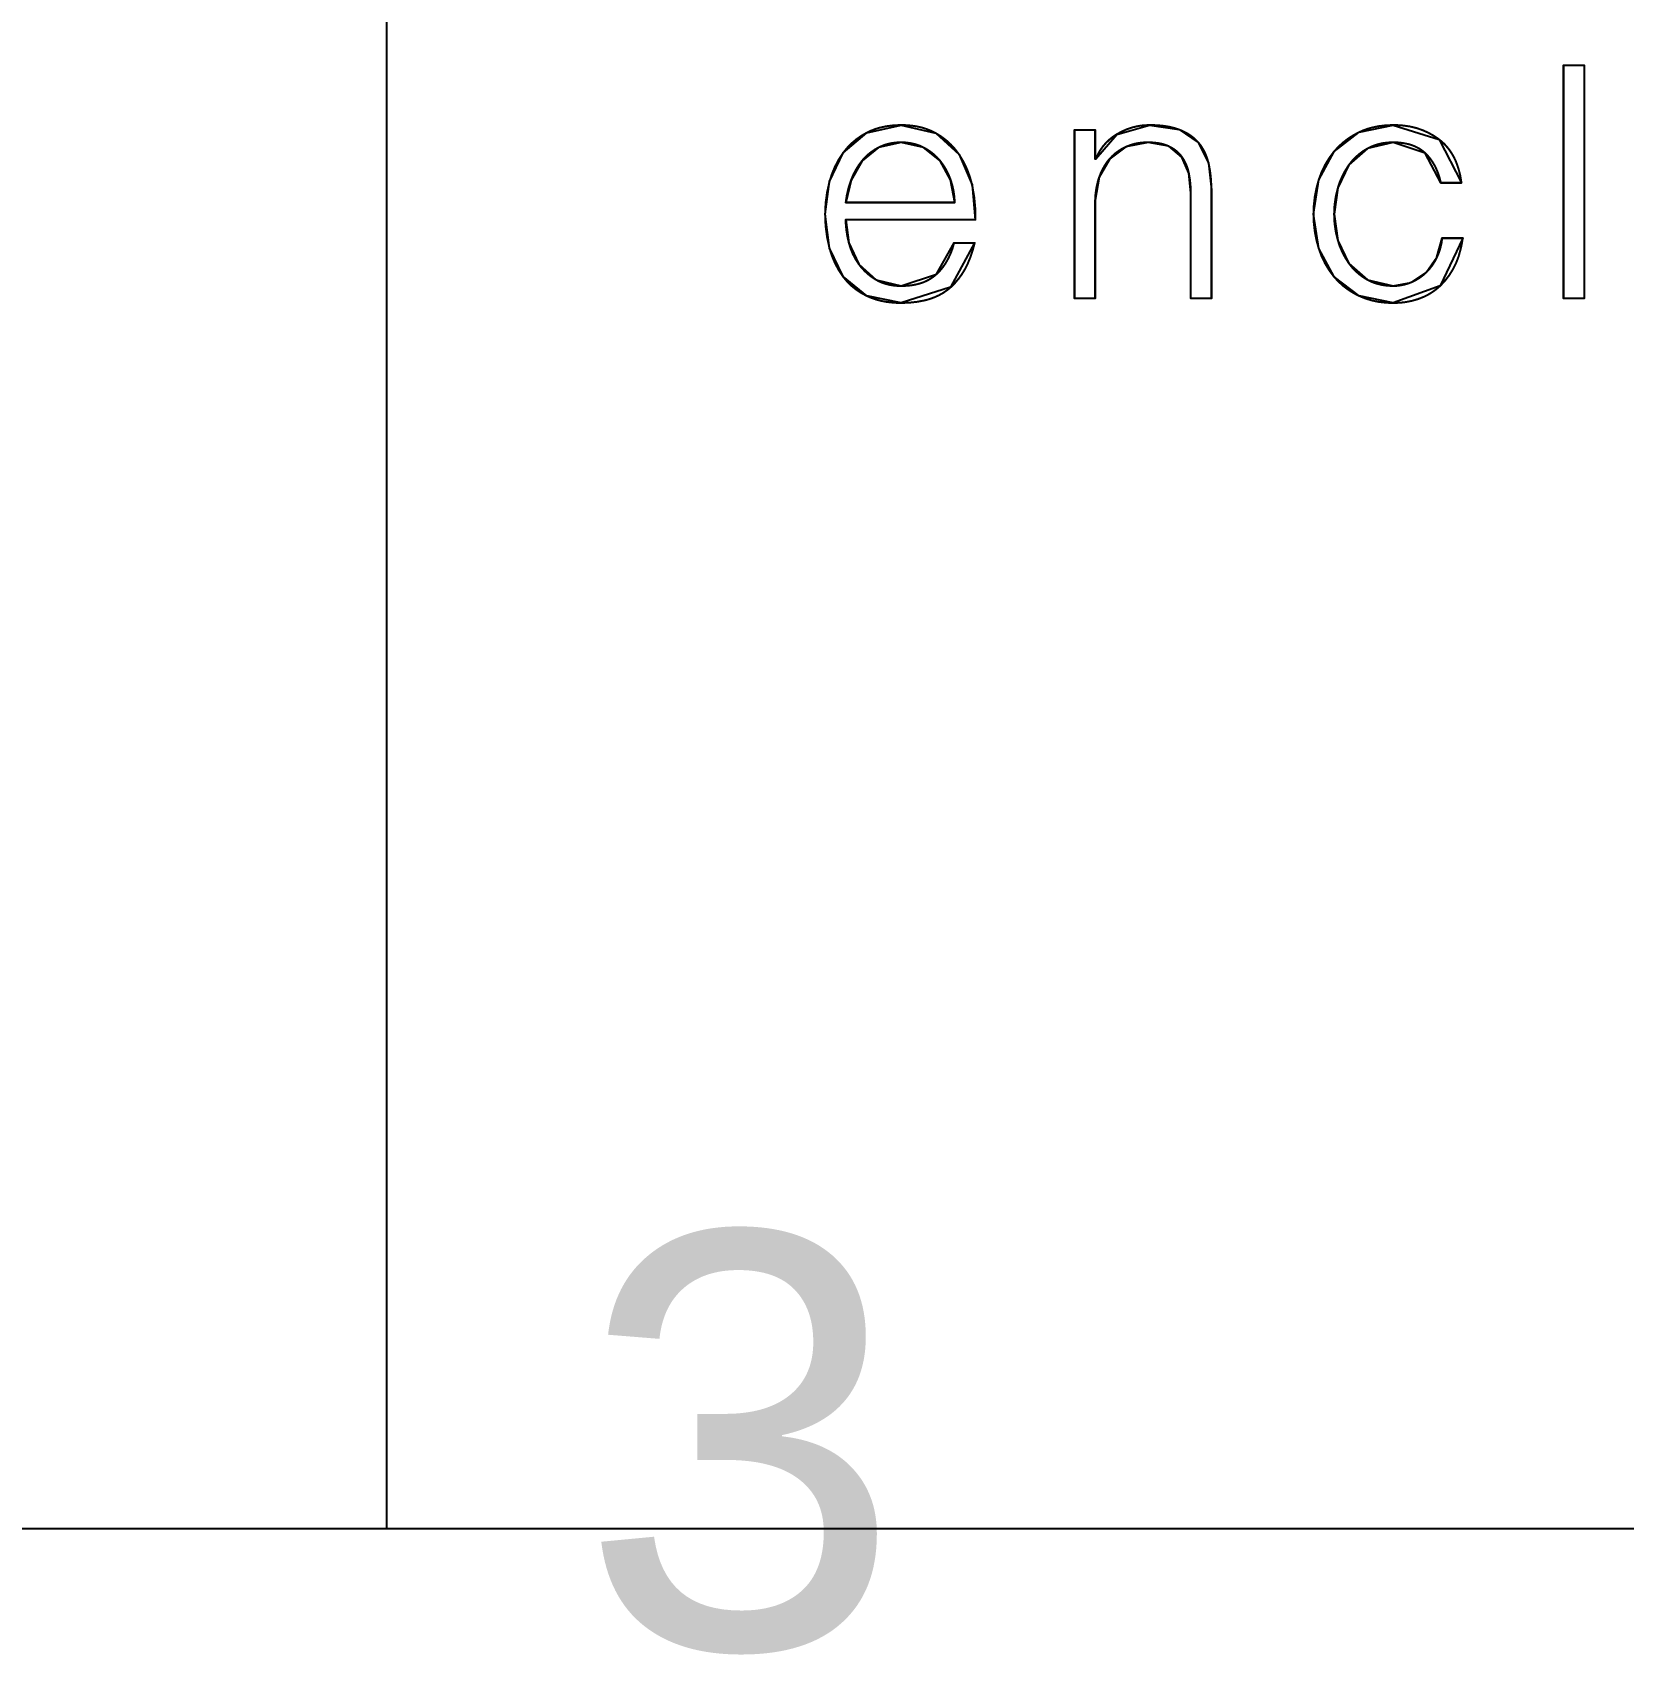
# Model space of a CAD drawing. Header units: inches. Extents: x 0 to 35.2, y -0.7 to 15.9.
# Drawn here: x 30.1724 to 30.5706, y -0.563 to -0.1569 of the extents above; entities that cross this region are included whole.
import ezdxf

# ---------------------------------------------------------------- set-up
doc = ezdxf.new("R2010")
doc.units = ezdxf.units.IN
doc.header["$MEASUREMENT"] = 0
doc.layers.add('Board Outline', color=216, linetype='Continuous')
doc.layers.add('Dimensions', color=6, linetype='Continuous')
doc.styles.add('Arial', font='', dxfattribs={"height": 0.2})
doc.styles.get('Arial').set_extended_font_data('Arial')

msp = doc.modelspace()

# ---------------------------------------------------------------- linework, layer by layer
at = {"layer": 'Board Outline'}
for p, q in [((30.55564, -0.22349), (30.55564, -0.16513)), ((30.55564, -0.16513), (30.56079, -0.16513)), ((30.56079, -0.16513), (30.56079, -0.22349)), ((30.37527, -0.18708), (30.3812, -0.18201)), ((30.3812, -0.18201), (30.38982, -0.18009)), ((30.38982, -0.18009), (30.39849, -0.18213)), ((30.39849, -0.18213), (30.40433, -0.18749)), ((30.43322, -0.22349), (30.43322, -0.18132)), ((30.43322, -0.18132), (30.43837, -0.18132)), ((30.43837, -0.18132), (30.43837, -0.18859)), ((30.43853, -0.18859), (30.44376, -0.18242)), ((30.44376, -0.18242), (30.45201, -0.18009)), ((30.45201, -0.18009), (30.45941, -0.18123)), ((30.45941, -0.18123), (30.46419, -0.18446)), ((30.49819, -0.18671), (30.50444, -0.18189)), ((30.50444, -0.18189), (30.51298, -0.18009)), ((30.51298, -0.18009), (30.52446, -0.18369)), ((30.38418, -0.18569), (30.38002, -0.18904)), ((30.38982, -0.18442), (30.38418, -0.18569)), ((30.39538, -0.18569), (30.38982, -0.18442)), ((30.39955, -0.18904), (30.39538, -0.18569)), ((30.44609, -0.18553), (30.44201, -0.18855)), ((30.45161, -0.18442), (30.44609, -0.18553)), ((30.4568, -0.1854), (30.45161, -0.18442)), ((30.46011, -0.1881), (30.4568, -0.1854)), ((30.46419, -0.18446), (30.46673, -0.18957)), ((30.49435, -0.19378), (30.49819, -0.18671)), ((30.50652, -0.18597), (30.50191, -0.19006)), ((30.51298, -0.18442), (30.50652, -0.18597)), ((30.52099, -0.18712), (30.51298, -0.18442)), ((30.52446, -0.18369), (30.53006, -0.19456)), ((30.37188, -0.19423), (30.37527, -0.18708)), ((30.38002, -0.18904), (30.37728, -0.19386)), ((30.4022, -0.19382), (30.39955, -0.18904)), ((30.40433, -0.18749), (30.40756, -0.19509)), ((30.43837, -0.18859), (30.43853, -0.18859)), ((30.44201, -0.18855), (30.43939, -0.19313)), ((30.46182, -0.19215), (30.46011, -0.1881)), ((30.46673, -0.18957), (30.46746, -0.19635)), ((30.50191, -0.19006), (30.49913, -0.19582)), ((30.52491, -0.19456), (30.52099, -0.18712)), ((30.37078, -0.2024), (30.37188, -0.19423)), ((30.37728, -0.19386), (30.37593, -0.19946)), ((30.40322, -0.19946), (30.4022, -0.19382)), ((30.43939, -0.19313), (30.43837, -0.19889)), ((30.46231, -0.19717), (30.46182, -0.19215)), ((30.49304, -0.2024), (30.49435, -0.19378)), ((30.53006, -0.19456), (30.52491, -0.19456)), ((30.40756, -0.19509), (30.40837, -0.20379)), ((30.43837, -0.19889), (30.43837, -0.22349)), ((30.46231, -0.22349), (30.46231, -0.19717)), ((30.46746, -0.19635), (30.46746, -0.22349)), ((30.49913, -0.19582), (30.49819, -0.2024)), ((30.37188, -0.21094), (30.37078, -0.2024)), ((30.37593, -0.19946), (30.40322, -0.19946)), ((30.49435, -0.21102), (30.49304, -0.2024)), ((30.49819, -0.2024), (30.49913, -0.20898)), ((30.40837, -0.20379), (30.37593, -0.20379)), ((30.37593, -0.20379), (30.37671, -0.20955)), ((30.37527, -0.21805), (30.37188, -0.21094)), ((30.37671, -0.20955), (30.3792, -0.21491)), ((30.39865, -0.21744), (30.40306, -0.20959)), ((30.40821, -0.20959), (30.4022, -0.22071)), ((30.40306, -0.20959), (30.40821, -0.20959)), ((30.49819, -0.21809), (30.49435, -0.21102)), ((30.49913, -0.20898), (30.50191, -0.21474)), ((30.52393, -0.21319), (30.52524, -0.20837)), ((30.53039, -0.20837), (30.52475, -0.22034)), ((30.52524, -0.20837), (30.53039, -0.20837)), ((30.3792, -0.21491), (30.38353, -0.21883)), ((30.50191, -0.21474), (30.50652, -0.21883)), ((30.52124, -0.21699), (30.52393, -0.21319)), ((30.3812, -0.22287), (30.37527, -0.21805)), ((30.38353, -0.21883), (30.38982, -0.22038)), ((30.38982, -0.22038), (30.39865, -0.21744)), ((30.50444, -0.22287), (30.49819, -0.21809)), ((30.50652, -0.21883), (30.51298, -0.22038)), ((30.51747, -0.21948), (30.52124, -0.21699)), ((30.38982, -0.22463), (30.3812, -0.22287)), ((30.4022, -0.22071), (30.38982, -0.22463)), ((30.51298, -0.22463), (30.50444, -0.22287)), ((30.51298, -0.22038), (30.51747, -0.21948)), ((30.52475, -0.22034), (30.51298, -0.22463)), ((30.43837, -0.22349), (30.43322, -0.22349)), ((30.46746, -0.22349), (30.46231, -0.22349)), ((30.56079, -0.22349), (30.55564, -0.22349))]:
    msp.add_line(p, q, dxfattribs=at)
for points in [[(30.26104, -0.5315, 0.0005, 0.0005, 0), (30.26104, 15.61747, 0.0005, 0.0005, 0)], [(30.55564, -0.16513, 0.0005, 0.0005, 0), (30.56079, -0.16513, 0.0005, 0.0005, 0)], [(30.55564, -0.22349, 0.0005, 0.0005, 0), (30.55564, -0.16513, 0.0005, 0.0005, 0)], [(30.56079, -0.22349, 0.0005, 0.0005, 0), (30.56079, -0.16513, 0.0005, 0.0005, 0)], [(30.37527, -0.18708, 0.0005, 0.0005, -0.116045), (30.3812, -0.18201, 0.0005, 0.0005, 0)], [(30.3812, -0.18201, 0.0005, 0.0005, -0.054292), (30.38433, -0.18078, 0.0005, 0.0005, 0)], [(30.38433, -0.18078, 0.0005, 0.0005, -0.06746), (30.38982, -0.18009, 0.0005, 0.0005, 0)], [(30.38982, -0.18009, 0.0005, 0.0005, -0.045136), (30.39364, -0.18042, 0.0005, 0.0005, 0)], [(30.39364, -0.18042, 0.0005, 0.0005, -0.084401), (30.39849, -0.18213, 0.0005, 0.0005, 0)], [(30.39849, -0.18213, 0.0005, 0.0005, -0.116268), (30.40433, -0.18749, 0.0005, 0.0005, 0)], [(30.43322, -0.18132, 0.0005, 0.0005, 0), (30.43837, -0.18132, 0.0005, 0.0005, 0)], [(30.43322, -0.22349, 0.0005, 0.0005, 0), (30.43322, -0.18132, 0.0005, 0.0005, 0)], [(30.43837, -0.18859, 0.0005, 0.0005, 0), (30.43837, -0.18132, 0.0005, 0.0005, 0)], [(30.43853, -0.18859, 0.0005, 0.0005, -0.168193), (30.44376, -0.18242, 0.0005, 0.0005, 0)], [(30.44376, -0.18242, 0.0005, 0.0005, -0.142203), (30.45201, -0.18009, 0.0005, 0.0005, 0)], [(30.45201, -0.18009, 0.0005, 0.0005, -0.029621), (30.45532, -0.18027, 0.0005, 0.0005, 0)], [(30.45532, -0.18027, 0.0005, 0.0005, -0.061604), (30.45941, -0.18123, 0.0005, 0.0005, 0)], [(30.45941, -0.18123, 0.0005, 0.0005, -0.020966), (30.46056, -0.18173, 0.0005, 0.0005, 0)], [(30.46056, -0.18173, 0.0005, 0.0005, -0.102798), (30.46419, -0.18446, 0.0005, 0.0005, 0)], [(30.49819, -0.18671, 0.0005, 0.0005, -0.106625), (30.50444, -0.18189, 0.0005, 0.0005, 0)], [(30.50444, -0.18189, 0.0005, 0.0005, -0.049044), (30.50759, -0.18074, 0.0005, 0.0005, 0)], [(30.50759, -0.18074, 0.0005, 0.0005, -0.063636), (30.51298, -0.18009, 0.0005, 0.0005, 0)], [(30.51298, -0.18009, 0.0005, 0.0005, -0.028153), (30.51561, -0.18023, 0.0005, 0.0005, 0)], [(30.51561, -0.18023, 0.0005, 0.0005, -0.138354), (30.52446, -0.18369, 0.0005, 0.0005, 0)], [(30.38002, -0.18904, 0.0005, 0.0005, -0.103084), (30.38418, -0.18569, 0.0005, 0.0005, 0)], [(30.38418, -0.18569, 0.0005, 0.0005, -0.099565), (30.38858, -0.18447, 0.0005, 0.0005, 0)], [(30.38858, -0.18447, 0.0005, 0.0005, -0.020804), (30.38982, -0.18442, 0.0005, 0.0005, 0)], [(30.38982, -0.18442, 0.0005, 0.0005, -0.0944), (30.39437, -0.18523, 0.0005, 0.0005, 0)], [(30.39437, -0.18523, 0.0005, 0.0005, -0.025613), (30.39538, -0.18569, 0.0005, 0.0005, 0)], [(30.39538, -0.18569, 0.0005, 0.0005, -0.102797), (30.39955, -0.18904, 0.0005, 0.0005, 0)], [(30.44201, -0.18855, 0.0005, 0.0005, -0.107892), (30.44609, -0.18553, 0.0005, 0.0005, 0)], [(30.44609, -0.18553, 0.0005, 0.0005, -0.089623), (30.45039, -0.18446, 0.0005, 0.0005, 0)], [(30.45039, -0.18446, 0.0005, 0.0005, -0.018673), (30.45161, -0.18442, 0.0005, 0.0005, 0)], [(30.45161, -0.18442, 0.0005, 0.0005, -0.036063), (30.45393, -0.18458, 0.0005, 0.0005, 0)], [(30.45393, -0.18458, 0.0005, 0.0005, -0.02182), (30.45497, -0.18477, 0.0005, 0.0005, 0)], [(30.45497, -0.18477, 0.0005, 0.0005, -0.051958), (30.4568, -0.1854, 0.0005, 0.0005, 0)], [(30.4568, -0.1854, 0.0005, 0.0005, -0.130007), (30.46011, -0.1881, 0.0005, 0.0005, 0)], [(30.46419, -0.18446, 0.0005, 0.0005, -0.025601), (30.46487, -0.18533, 0.0005, 0.0005, 0)], [(30.46487, -0.18533, 0.0005, 0.0005, -0.093475), (30.46673, -0.18957, 0.0005, 0.0005, 0)], [(30.49435, -0.19378, 0.0005, 0.0005, -0.097041), (30.49819, -0.18671, 0.0005, 0.0005, 0)], [(30.50191, -0.19006, 0.0005, 0.0005, -0.10959), (30.50652, -0.18597, 0.0005, 0.0005, 0)], [(30.50652, -0.18597, 0.0005, 0.0005, -0.106301), (30.51154, -0.18448, 0.0005, 0.0005, 0)], [(30.51154, -0.18448, 0.0005, 0.0005, -0.022272), (30.51298, -0.18442, 0.0005, 0.0005, 0)], [(30.51298, -0.18442, 0.0005, 0.0005, -0.062454), (30.51673, -0.18485, 0.0005, 0.0005, 0)], [(30.51673, -0.18485, 0.0005, 0.0005, -0.038895), (30.51833, -0.18539, 0.0005, 0.0005, 0)], [(30.51833, -0.18539, 0.0005, 0.0005, -0.088408), (30.52099, -0.18712, 0.0005, 0.0005, 0)], [(30.52446, -0.18369, 0.0005, 0.0005, -0.044987), (30.52619, -0.18527, 0.0005, 0.0005, 0)], [(30.52619, -0.18527, 0.0005, 0.0005, -0.086513), (30.52873, -0.18933, 0.0005, 0.0005, 0)], [(30.37188, -0.19423, 0.0005, 0.0005, -0.090844), (30.37527, -0.18708, 0.0005, 0.0005, 0)], [(30.37728, -0.19386, 0.0005, 0.0005, -0.083673), (30.38002, -0.18904, 0.0005, 0.0005, 0)], [(30.39955, -0.18904, 0.0005, 0.0005, -0.090003), (30.4022, -0.19382, 0.0005, 0.0005, 0)], [(30.40433, -0.18749, 0.0005, 0.0005, -0.093761), (30.40756, -0.19509, 0.0005, 0.0005, 0)], [(30.43837, -0.18859, 0.0005, 0.0005, 0), (30.43853, -0.18859, 0.0005, 0.0005, 0)], [(30.43939, -0.19313, 0.0005, 0.0005, -0.074069), (30.44136, -0.18935, 0.0005, 0.0005, 0)], [(30.44136, -0.18935, 0.0005, 0.0005, -0.020316), (30.44201, -0.18855, 0.0005, 0.0005, 0)], [(30.46011, -0.1881, 0.0005, 0.0005, -0.085673), (30.4616, -0.19124, 0.0005, 0.0005, 0)], [(30.46673, -0.18957, 0.0005, 0.0005, -0.026593), (30.4672, -0.19211, 0.0005, 0.0005, 0)], [(30.49913, -0.19582, 0.0005, 0.0005, -0.086835), (30.50191, -0.19006, 0.0005, 0.0005, 0)], [(30.52099, -0.18712, 0.0005, 0.0005, -0.098506), (30.52378, -0.19109, 0.0005, 0.0005, 0)], [(30.52378, -0.19109, 0.0005, 0.0005, -0.051589), (30.52491, -0.19456, 0.0005, 0.0005, 0)], [(30.52873, -0.18933, 0.0005, 0.0005, -0.068141), (30.53006, -0.19456, 0.0005, 0.0005, 0)], [(30.37078, -0.2024, 0.0005, 0.0005, -0.067474), (30.37188, -0.19423, 0.0005, 0.0005, 0)], [(30.37593, -0.19946, 0.0005, 0.0005, -0.060972), (30.37728, -0.19386, 0.0005, 0.0005, 0)], [(30.4022, -0.19382, 0.0005, 0.0005, -0.077578), (30.40322, -0.19946, 0.0005, 0.0005, 0)], [(30.40756, -0.19509, 0.0005, 0.0005, -0.065956), (30.40837, -0.20379, 0.0005, 0.0005, 0)], [(30.43837, -0.19889, 0.0005, 0.0005, -0.061493), (30.43905, -0.19421, 0.0005, 0.0005, 0)], [(30.43905, -0.19421, 0.0005, 0.0005, -0.016934), (30.43939, -0.19313, 0.0005, 0.0005, 0)], [(30.4616, -0.19124, 0.0005, 0.0005, -0.018318), (30.46182, -0.19215, 0.0005, 0.0005, 0)], [(30.46182, -0.19215, 0.0005, 0.0005, -0.042615), (30.46229, -0.19611, 0.0005, 0.0005, 0)], [(30.4672, -0.19211, 0.0005, 0.0005, -0.032869), (30.46746, -0.19635, 0.0005, 0.0005, 0)], [(30.49304, -0.2024, 0.0005, 0.0005, -0.0788), (30.49435, -0.19378, 0.0005, 0.0005, 0)], [(30.52491, -0.19456, 0.0005, 0.0005, 0), (30.53006, -0.19456, 0.0005, 0.0005, 0)], [(30.43837, -0.22349, 0.0005, 0.0005, 0), (30.43837, -0.19889, 0.0005, 0.0005, 0)], [(30.46229, -0.19611, 0.0005, 0.0005, -0.009334), (30.46231, -0.19717, 0.0005, 0.0005, 0)], [(30.46231, -0.22349, 0.0005, 0.0005, 0), (30.46231, -0.19717, 0.0005, 0.0005, 0)], [(30.46746, -0.22349, 0.0005, 0.0005, 0), (30.46746, -0.19635, 0.0005, 0.0005, 0)], [(30.49819, -0.2024, 0.0005, 0.0005, -0.071676), (30.49913, -0.19582, 0.0005, 0.0005, 0)], [(30.37188, -0.21094, 0.0005, 0.0005, -0.066695), (30.37078, -0.2024, 0.0005, 0.0005, 0)], [(30.37593, -0.19946, 0.0005, 0.0005, 0), (30.40322, -0.19946, 0.0005, 0.0005, 0)], [(30.49435, -0.21102, 0.0005, 0.0005, -0.078837), (30.49304, -0.2024, 0.0005, 0.0005, 0)], [(30.49913, -0.20898, 0.0005, 0.0005, -0.071662), (30.49819, -0.2024, 0.0005, 0.0005, 0)], [(30.37593, -0.20379, 0.0005, 0.0005, 0), (30.40837, -0.20379, 0.0005, 0.0005, 0)], [(30.37596, -0.20491, 0.0005, 0.0005, -0.013774), (30.37593, -0.20379, 0.0005, 0.0005, 0)], [(30.37671, -0.20955, 0.0005, 0.0005, -0.050066), (30.37596, -0.20491, 0.0005, 0.0005, 0)], [(30.37527, -0.21805, 0.0005, 0.0005, -0.094643), (30.37188, -0.21094, 0.0005, 0.0005, 0)], [(30.3792, -0.21491, 0.0005, 0.0005, -0.094687), (30.37671, -0.20955, 0.0005, 0.0005, 0)], [(30.40306, -0.20959, 0.0005, 0.0005, -0.082285), (30.40088, -0.21477, 0.0005, 0.0005, 0)], [(30.40306, -0.20959, 0.0005, 0.0005, 0), (30.40821, -0.20959, 0.0005, 0.0005, 0)], [(30.40821, -0.20959, 0.0005, 0.0005, -0.05283), (30.40646, -0.21482, 0.0005, 0.0005, 0)], [(30.49819, -0.21809, 0.0005, 0.0005, -0.097443), (30.49435, -0.21102, 0.0005, 0.0005, 0)], [(30.50191, -0.21474, 0.0005, 0.0005, -0.08725), (30.49913, -0.20898, 0.0005, 0.0005, 0)], [(30.52524, -0.20837, 0.0005, 0.0005, -0.089926), (30.52393, -0.21319, 0.0005, 0.0005, 0)], [(30.52982, -0.2113, 0.0005, 0.0005, -0.146229), (30.52475, -0.22034, 0.0005, 0.0005, 0)], [(30.52524, -0.20837, 0.0005, 0.0005, 0), (30.53039, -0.20837, 0.0005, 0.0005, 0)], [(30.53039, -0.20837, 0.0005, 0.0005, -0.027448), (30.52982, -0.2113, 0.0005, 0.0005, 0)], [(30.38353, -0.21883, 0.0005, 0.0005, -0.103815), (30.3792, -0.21491, 0.0005, 0.0005, 0)], [(30.40088, -0.21477, 0.0005, 0.0005, -0.063588), (30.39865, -0.21744, 0.0005, 0.0005, 0)], [(30.40646, -0.21482, 0.0005, 0.0005, -0.102479), (30.4022, -0.22071, 0.0005, 0.0005, 0)], [(30.50652, -0.21883, 0.0005, 0.0005, -0.109593), (30.50191, -0.21474, 0.0005, 0.0005, 0)], [(30.52393, -0.21319, 0.0005, 0.0005, -0.088171), (30.52124, -0.21699, 0.0005, 0.0005, 0)], [(30.3812, -0.22287, 0.0005, 0.0005, -0.12234), (30.37527, -0.21805, 0.0005, 0.0005, 0)], [(30.38579, -0.21982, 0.0005, 0.0005, -0.060025), (30.38353, -0.21883, 0.0005, 0.0005, 0)], [(30.39865, -0.21744, 0.0005, 0.0005, -0.126887), (30.39394, -0.21991, 0.0005, 0.0005, 0)], [(30.50444, -0.22287, 0.0005, 0.0005, -0.109919), (30.49819, -0.21809, 0.0005, 0.0005, 0)], [(30.50889, -0.21982, 0.0005, 0.0005, -0.055725), (30.50652, -0.21883, 0.0005, 0.0005, 0)], [(30.51747, -0.21948, 0.0005, 0.0005, -0.101135), (30.51298, -0.22038, 0.0005, 0.0005, 0)], [(30.52124, -0.21699, 0.0005, 0.0005, -0.094598), (30.51747, -0.21948, 0.0005, 0.0005, 0)], [(30.38605, -0.22435, 0.0005, 0.0005, -0.073769), (30.3812, -0.22287, 0.0005, 0.0005, 0)], [(30.38982, -0.22038, 0.0005, 0.0005, -0.074638), (30.38579, -0.21982, 0.0005, 0.0005, 0)], [(30.39198, -0.22026, 0.0005, 0.0005, -0.028431), (30.38982, -0.22038, 0.0005, 0.0005, 0)], [(30.39394, -0.21991, 0.0005, 0.0005, -0.033403), (30.39198, -0.22026, 0.0005, 0.0005, 0)], [(30.39813, -0.22322, 0.0005, 0.0005, -0.037254), (30.39565, -0.224, 0.0005, 0.0005, 0)], [(30.4022, -0.22071, 0.0005, 0.0005, -0.087712), (30.39813, -0.22322, 0.0005, 0.0005, 0)], [(30.43322, -0.22349, 0.0005, 0.0005, 0), (30.43837, -0.22349, 0.0005, 0.0005, 0)], [(30.46231, -0.22349, 0.0005, 0.0005, 0), (30.46746, -0.22349, 0.0005, 0.0005, 0)], [(30.51109, -0.22456, 0.0005, 0.0005, -0.092123), (30.50444, -0.22287, 0.0005, 0.0005, 0)], [(30.51298, -0.22038, 0.0005, 0.0005, -0.07249), (30.50889, -0.21982, 0.0005, 0.0005, 0)], [(30.52067, -0.22309, 0.0005, 0.0005, -0.108553), (30.51298, -0.22463, 0.0005, 0.0005, 0)], [(30.52475, -0.22034, 0.0005, 0.0005, -0.081783), (30.52067, -0.22309, 0.0005, 0.0005, 0)], [(30.55564, -0.22349, 0.0005, 0.0005, 0), (30.56079, -0.22349, 0.0005, 0.0005, 0)], [(30.38982, -0.22463, 0.0005, 0.0005, -0.039191), (30.38605, -0.22435, 0.0005, 0.0005, 0)], [(30.39565, -0.224, 0.0005, 0.0005, -0.058657), (30.38982, -0.22463, 0.0005, 0.0005, 0)], [(30.51298, -0.22463, 0.0005, 0.0005, -0.01906), (30.51109, -0.22456, 0.0005, 0.0005, 0)]]:
    msp.add_lwpolyline(points, format="xyseb", dxfattribs=at)
for points in [[(30.55551, -0.16513, 0.00025, 0.00025, 1), (30.55576, -0.16513, 0.00025, 0.00025, 1)], [(30.55551, -0.16513, 0.00025, 0.00025, 1), (30.55576, -0.16513, 0.00025, 0.00025, 1)], [(30.56066, -0.16513, 0.00025, 0.00025, 1), (30.56091, -0.16513, 0.00025, 0.00025, 1)], [(30.56066, -0.16513, 0.00025, 0.00025, 1), (30.56091, -0.16513, 0.00025, 0.00025, 1)], [(30.38108, -0.18201, 0.00025, 0.00025, 1), (30.38133, -0.18201, 0.00025, 0.00025, 1)], [(30.38108, -0.18201, 0.00025, 0.00025, 1), (30.38133, -0.18201, 0.00025, 0.00025, 1)], [(30.3842, -0.18078, 0.00025, 0.00025, 1), (30.38445, -0.18078, 0.00025, 0.00025, 1)], [(30.3842, -0.18078, 0.00025, 0.00025, 1), (30.38445, -0.18078, 0.00025, 0.00025, 1)], [(30.3897, -0.18009, 0.00025, 0.00025, 1), (30.38995, -0.18009, 0.00025, 0.00025, 1)], [(30.3897, -0.18009, 0.00025, 0.00025, 1), (30.38995, -0.18009, 0.00025, 0.00025, 1)], [(30.39352, -0.18042, 0.00025, 0.00025, 1), (30.39377, -0.18042, 0.00025, 0.00025, 1)], [(30.39352, -0.18042, 0.00025, 0.00025, 1), (30.39377, -0.18042, 0.00025, 0.00025, 1)], [(30.39836, -0.18213, 0.00025, 0.00025, 1), (30.39861, -0.18213, 0.00025, 0.00025, 1)], [(30.39836, -0.18213, 0.00025, 0.00025, 1), (30.39861, -0.18213, 0.00025, 0.00025, 1)], [(30.43309, -0.18132, 0.00025, 0.00025, 1), (30.43334, -0.18132, 0.00025, 0.00025, 1)], [(30.43309, -0.18132, 0.00025, 0.00025, 1), (30.43334, -0.18132, 0.00025, 0.00025, 1)], [(30.43824, -0.18132, 0.00025, 0.00025, 1), (30.43849, -0.18132, 0.00025, 0.00025, 1)], [(30.43824, -0.18132, 0.00025, 0.00025, 1), (30.43849, -0.18132, 0.00025, 0.00025, 1)], [(30.44364, -0.18242, 0.00025, 0.00025, 1), (30.44389, -0.18242, 0.00025, 0.00025, 1)], [(30.44364, -0.18242, 0.00025, 0.00025, 1), (30.44389, -0.18242, 0.00025, 0.00025, 1)], [(30.45189, -0.18009, 0.00025, 0.00025, 1), (30.45214, -0.18009, 0.00025, 0.00025, 1)], [(30.45189, -0.18009, 0.00025, 0.00025, 1), (30.45214, -0.18009, 0.00025, 0.00025, 1)], [(30.45519, -0.18027, 0.00025, 0.00025, 1), (30.45544, -0.18027, 0.00025, 0.00025, 1)], [(30.45519, -0.18027, 0.00025, 0.00025, 1), (30.45544, -0.18027, 0.00025, 0.00025, 1)], [(30.45929, -0.18123, 0.00025, 0.00025, 1), (30.45954, -0.18123, 0.00025, 0.00025, 1)], [(30.45929, -0.18123, 0.00025, 0.00025, 1), (30.45954, -0.18123, 0.00025, 0.00025, 1)], [(30.46043, -0.18173, 0.00025, 0.00025, 1), (30.46068, -0.18173, 0.00025, 0.00025, 1)], [(30.46043, -0.18173, 0.00025, 0.00025, 1), (30.46068, -0.18173, 0.00025, 0.00025, 1)], [(30.50432, -0.18189, 0.00025, 0.00025, 1), (30.50457, -0.18189, 0.00025, 0.00025, 1)], [(30.50432, -0.18189, 0.00025, 0.00025, 1), (30.50457, -0.18189, 0.00025, 0.00025, 1)], [(30.50747, -0.18074, 0.00025, 0.00025, 1), (30.50772, -0.18074, 0.00025, 0.00025, 1)], [(30.50747, -0.18074, 0.00025, 0.00025, 1), (30.50772, -0.18074, 0.00025, 0.00025, 1)], [(30.51285, -0.18009, 0.00025, 0.00025, 1), (30.5131, -0.18009, 0.00025, 0.00025, 1)], [(30.51285, -0.18009, 0.00025, 0.00025, 1), (30.5131, -0.18009, 0.00025, 0.00025, 1)], [(30.51548, -0.18023, 0.00025, 0.00025, 1), (30.51573, -0.18023, 0.00025, 0.00025, 1)], [(30.51548, -0.18023, 0.00025, 0.00025, 1), (30.51573, -0.18023, 0.00025, 0.00025, 1)], [(30.38406, -0.18569, 0.00025, 0.00025, 1), (30.38431, -0.18569, 0.00025, 0.00025, 1)], [(30.38406, -0.18569, 0.00025, 0.00025, 1), (30.38431, -0.18569, 0.00025, 0.00025, 1)], [(30.38845, -0.18447, 0.00025, 0.00025, 1), (30.3887, -0.18447, 0.00025, 0.00025, 1)], [(30.38845, -0.18447, 0.00025, 0.00025, 1), (30.3887, -0.18447, 0.00025, 0.00025, 1)], [(30.3897, -0.18442, 0.00025, 0.00025, 1), (30.38995, -0.18442, 0.00025, 0.00025, 1)], [(30.3897, -0.18442, 0.00025, 0.00025, 1), (30.38995, -0.18442, 0.00025, 0.00025, 1)], [(30.39425, -0.18523, 0.00025, 0.00025, 1), (30.3945, -0.18523, 0.00025, 0.00025, 1)], [(30.39425, -0.18523, 0.00025, 0.00025, 1), (30.3945, -0.18523, 0.00025, 0.00025, 1)], [(30.39526, -0.18569, 0.00025, 0.00025, 1), (30.39551, -0.18569, 0.00025, 0.00025, 1)], [(30.39526, -0.18569, 0.00025, 0.00025, 1), (30.39551, -0.18569, 0.00025, 0.00025, 1)], [(30.44596, -0.18553, 0.00025, 0.00025, 1), (30.44621, -0.18553, 0.00025, 0.00025, 1)], [(30.44596, -0.18553, 0.00025, 0.00025, 1), (30.44621, -0.18553, 0.00025, 0.00025, 1)], [(30.45027, -0.18446, 0.00025, 0.00025, 1), (30.45052, -0.18446, 0.00025, 0.00025, 1)], [(30.45027, -0.18446, 0.00025, 0.00025, 1), (30.45052, -0.18446, 0.00025, 0.00025, 1)], [(30.45148, -0.18442, 0.00025, 0.00025, 1), (30.45173, -0.18442, 0.00025, 0.00025, 1)], [(30.45148, -0.18442, 0.00025, 0.00025, 1), (30.45173, -0.18442, 0.00025, 0.00025, 1)], [(30.4538, -0.18458, 0.00025, 0.00025, 1), (30.45405, -0.18458, 0.00025, 0.00025, 1)], [(30.4538, -0.18458, 0.00025, 0.00025, 1), (30.45405, -0.18458, 0.00025, 0.00025, 1)], [(30.45484, -0.18477, 0.00025, 0.00025, 1), (30.45509, -0.18477, 0.00025, 0.00025, 1)], [(30.45484, -0.18477, 0.00025, 0.00025, 1), (30.45509, -0.18477, 0.00025, 0.00025, 1)], [(30.45667, -0.1854, 0.00025, 0.00025, 1), (30.45692, -0.1854, 0.00025, 0.00025, 1)], [(30.45667, -0.1854, 0.00025, 0.00025, 1), (30.45692, -0.1854, 0.00025, 0.00025, 1)], [(30.46407, -0.18446, 0.00025, 0.00025, 1), (30.46432, -0.18446, 0.00025, 0.00025, 1)], [(30.46407, -0.18446, 0.00025, 0.00025, 1), (30.46432, -0.18446, 0.00025, 0.00025, 1)], [(30.46474, -0.18533, 0.00025, 0.00025, 1), (30.46499, -0.18533, 0.00025, 0.00025, 1)], [(30.46474, -0.18533, 0.00025, 0.00025, 1), (30.46499, -0.18533, 0.00025, 0.00025, 1)], [(30.49806, -0.18671, 0.00025, 0.00025, 1), (30.49831, -0.18671, 0.00025, 0.00025, 1)], [(30.49806, -0.18671, 0.00025, 0.00025, 1), (30.49831, -0.18671, 0.00025, 0.00025, 1)], [(30.5064, -0.18597, 0.00025, 0.00025, 1), (30.50665, -0.18597, 0.00025, 0.00025, 1)], [(30.5064, -0.18597, 0.00025, 0.00025, 1), (30.50665, -0.18597, 0.00025, 0.00025, 1)], [(30.51142, -0.18448, 0.00025, 0.00025, 1), (30.51167, -0.18448, 0.00025, 0.00025, 1)], [(30.51142, -0.18448, 0.00025, 0.00025, 1), (30.51167, -0.18448, 0.00025, 0.00025, 1)], [(30.51285, -0.18442, 0.00025, 0.00025, 1), (30.5131, -0.18442, 0.00025, 0.00025, 1)], [(30.51285, -0.18442, 0.00025, 0.00025, 1), (30.5131, -0.18442, 0.00025, 0.00025, 1)], [(30.51661, -0.18485, 0.00025, 0.00025, 1), (30.51686, -0.18485, 0.00025, 0.00025, 1)], [(30.51661, -0.18485, 0.00025, 0.00025, 1), (30.51686, -0.18485, 0.00025, 0.00025, 1)], [(30.51821, -0.18539, 0.00025, 0.00025, 1), (30.51846, -0.18539, 0.00025, 0.00025, 1)], [(30.51821, -0.18539, 0.00025, 0.00025, 1), (30.51846, -0.18539, 0.00025, 0.00025, 1)], [(30.52434, -0.18369, 0.00025, 0.00025, 1), (30.52459, -0.18369, 0.00025, 0.00025, 1)], [(30.52434, -0.18369, 0.00025, 0.00025, 1), (30.52459, -0.18369, 0.00025, 0.00025, 1)], [(30.52607, -0.18527, 0.00025, 0.00025, 1), (30.52632, -0.18527, 0.00025, 0.00025, 1)], [(30.52607, -0.18527, 0.00025, 0.00025, 1), (30.52632, -0.18527, 0.00025, 0.00025, 1)], [(30.37515, -0.18708, 0.00025, 0.00025, 1), (30.3754, -0.18708, 0.00025, 0.00025, 1)], [(30.37515, -0.18708, 0.00025, 0.00025, 1), (30.3754, -0.18708, 0.00025, 0.00025, 1)], [(30.37989, -0.18904, 0.00025, 0.00025, 1), (30.38014, -0.18904, 0.00025, 0.00025, 1)], [(30.37989, -0.18904, 0.00025, 0.00025, 1), (30.38014, -0.18904, 0.00025, 0.00025, 1)], [(30.39942, -0.18904, 0.00025, 0.00025, 1), (30.39967, -0.18904, 0.00025, 0.00025, 1)], [(30.39942, -0.18904, 0.00025, 0.00025, 1), (30.39967, -0.18904, 0.00025, 0.00025, 1)], [(30.4042, -0.18749, 0.00025, 0.00025, 1), (30.40445, -0.18749, 0.00025, 0.00025, 1)], [(30.4042, -0.18749, 0.00025, 0.00025, 1), (30.40445, -0.18749, 0.00025, 0.00025, 1)], [(30.43824, -0.18859, 0.00025, 0.00025, 1), (30.43849, -0.18859, 0.00025, 0.00025, 1)], [(30.43824, -0.18859, 0.00025, 0.00025, 1), (30.43849, -0.18859, 0.00025, 0.00025, 1)], [(30.43841, -0.18859, 0.00025, 0.00025, 1), (30.43866, -0.18859, 0.00025, 0.00025, 1)], [(30.43841, -0.18859, 0.00025, 0.00025, 1), (30.43866, -0.18859, 0.00025, 0.00025, 1)], [(30.44124, -0.18935, 0.00025, 0.00025, 1), (30.44149, -0.18935, 0.00025, 0.00025, 1)], [(30.44124, -0.18935, 0.00025, 0.00025, 1), (30.44149, -0.18935, 0.00025, 0.00025, 1)], [(30.44188, -0.18855, 0.00025, 0.00025, 1), (30.44213, -0.18855, 0.00025, 0.00025, 1)], [(30.44188, -0.18855, 0.00025, 0.00025, 1), (30.44213, -0.18855, 0.00025, 0.00025, 1)], [(30.45998, -0.1881, 0.00025, 0.00025, 1), (30.46023, -0.1881, 0.00025, 0.00025, 1)], [(30.45998, -0.1881, 0.00025, 0.00025, 1), (30.46023, -0.1881, 0.00025, 0.00025, 1)], [(30.4666, -0.18957, 0.00025, 0.00025, 1), (30.46685, -0.18957, 0.00025, 0.00025, 1)], [(30.4666, -0.18957, 0.00025, 0.00025, 1), (30.46685, -0.18957, 0.00025, 0.00025, 1)], [(30.50178, -0.19006, 0.00025, 0.00025, 1), (30.50203, -0.19006, 0.00025, 0.00025, 1)], [(30.50178, -0.19006, 0.00025, 0.00025, 1), (30.50203, -0.19006, 0.00025, 0.00025, 1)], [(30.52086, -0.18712, 0.00025, 0.00025, 1), (30.52111, -0.18712, 0.00025, 0.00025, 1)], [(30.52086, -0.18712, 0.00025, 0.00025, 1), (30.52111, -0.18712, 0.00025, 0.00025, 1)], [(30.52365, -0.19109, 0.00025, 0.00025, 1), (30.5239, -0.19109, 0.00025, 0.00025, 1)], [(30.52365, -0.19109, 0.00025, 0.00025, 1), (30.5239, -0.19109, 0.00025, 0.00025, 1)], [(30.52861, -0.18933, 0.00025, 0.00025, 1), (30.52886, -0.18933, 0.00025, 0.00025, 1)], [(30.52861, -0.18933, 0.00025, 0.00025, 1), (30.52886, -0.18933, 0.00025, 0.00025, 1)], [(30.37176, -0.19423, 0.00025, 0.00025, 1), (30.37201, -0.19423, 0.00025, 0.00025, 1)], [(30.37176, -0.19423, 0.00025, 0.00025, 1), (30.37201, -0.19423, 0.00025, 0.00025, 1)], [(30.37715, -0.19386, 0.00025, 0.00025, 1), (30.3774, -0.19386, 0.00025, 0.00025, 1)], [(30.37715, -0.19386, 0.00025, 0.00025, 1), (30.3774, -0.19386, 0.00025, 0.00025, 1)], [(30.40208, -0.19382, 0.00025, 0.00025, 1), (30.40233, -0.19382, 0.00025, 0.00025, 1)], [(30.40208, -0.19382, 0.00025, 0.00025, 1), (30.40233, -0.19382, 0.00025, 0.00025, 1)], [(30.40743, -0.19509, 0.00025, 0.00025, 1), (30.40768, -0.19509, 0.00025, 0.00025, 1)], [(30.40743, -0.19509, 0.00025, 0.00025, 1), (30.40768, -0.19509, 0.00025, 0.00025, 1)], [(30.43892, -0.19421, 0.00025, 0.00025, 1), (30.43917, -0.19421, 0.00025, 0.00025, 1)], [(30.43892, -0.19421, 0.00025, 0.00025, 1), (30.43917, -0.19421, 0.00025, 0.00025, 1)], [(30.43926, -0.19313, 0.00025, 0.00025, 1), (30.43951, -0.19313, 0.00025, 0.00025, 1)], [(30.43926, -0.19313, 0.00025, 0.00025, 1), (30.43951, -0.19313, 0.00025, 0.00025, 1)], [(30.46147, -0.19124, 0.00025, 0.00025, 1), (30.46172, -0.19124, 0.00025, 0.00025, 1)], [(30.46147, -0.19124, 0.00025, 0.00025, 1), (30.46172, -0.19124, 0.00025, 0.00025, 1)], [(30.4617, -0.19215, 0.00025, 0.00025, 1), (30.46195, -0.19215, 0.00025, 0.00025, 1)], [(30.4617, -0.19215, 0.00025, 0.00025, 1), (30.46195, -0.19215, 0.00025, 0.00025, 1)], [(30.46707, -0.19211, 0.00025, 0.00025, 1), (30.46732, -0.19211, 0.00025, 0.00025, 1)], [(30.46707, -0.19211, 0.00025, 0.00025, 1), (30.46732, -0.19211, 0.00025, 0.00025, 1)], [(30.49422, -0.19378, 0.00025, 0.00025, 1), (30.49447, -0.19378, 0.00025, 0.00025, 1)], [(30.49422, -0.19378, 0.00025, 0.00025, 1), (30.49447, -0.19378, 0.00025, 0.00025, 1)], [(30.52479, -0.19456, 0.00025, 0.00025, 1), (30.52504, -0.19456, 0.00025, 0.00025, 1)], [(30.52479, -0.19456, 0.00025, 0.00025, 1), (30.52504, -0.19456, 0.00025, 0.00025, 1)], [(30.52993, -0.19456, 0.00025, 0.00025, 1), (30.53018, -0.19456, 0.00025, 0.00025, 1)], [(30.52993, -0.19456, 0.00025, 0.00025, 1), (30.53018, -0.19456, 0.00025, 0.00025, 1)], [(30.43824, -0.19889, 0.00025, 0.00025, 1), (30.43849, -0.19889, 0.00025, 0.00025, 1)], [(30.43824, -0.19889, 0.00025, 0.00025, 1), (30.43849, -0.19889, 0.00025, 0.00025, 1)], [(30.46217, -0.19611, 0.00025, 0.00025, 1), (30.46242, -0.19611, 0.00025, 0.00025, 1)], [(30.46217, -0.19611, 0.00025, 0.00025, 1), (30.46242, -0.19611, 0.00025, 0.00025, 1)], [(30.46219, -0.19717, 0.00025, 0.00025, 1), (30.46244, -0.19717, 0.00025, 0.00025, 1)], [(30.46219, -0.19717, 0.00025, 0.00025, 1), (30.46244, -0.19717, 0.00025, 0.00025, 1)], [(30.46733, -0.19635, 0.00025, 0.00025, 1), (30.46758, -0.19635, 0.00025, 0.00025, 1)], [(30.46733, -0.19635, 0.00025, 0.00025, 1), (30.46758, -0.19635, 0.00025, 0.00025, 1)], [(30.499, -0.19582, 0.00025, 0.00025, 1), (30.49925, -0.19582, 0.00025, 0.00025, 1)], [(30.499, -0.19582, 0.00025, 0.00025, 1), (30.49925, -0.19582, 0.00025, 0.00025, 1)], [(30.37065, -0.2024, 0.00025, 0.00025, 1), (30.37091, -0.2024, 0.00025, 0.00025, 1)], [(30.37065, -0.2024, 0.00025, 0.00025, 1), (30.3709, -0.2024, 0.00025, 0.00025, 1)], [(30.3758, -0.19946, 0.00025, 0.00025, 1), (30.37605, -0.19946, 0.00025, 0.00025, 1)], [(30.3758, -0.19946, 0.00025, 0.00025, 1), (30.37605, -0.19946, 0.00025, 0.00025, 1)], [(30.4031, -0.19946, 0.00025, 0.00025, 1), (30.40335, -0.19946, 0.00025, 0.00025, 1)], [(30.4031, -0.19946, 0.00025, 0.00025, 1), (30.40335, -0.19946, 0.00025, 0.00025, 1)], [(30.49291, -0.2024, 0.00025, 0.00025, 1), (30.49316, -0.2024, 0.00025, 0.00025, 1)], [(30.49291, -0.2024, 0.00025, 0.00025, 1), (30.49316, -0.2024, 0.00025, 0.00025, 1)], [(30.49806, -0.2024, 0.00025, 0.00025, 1), (30.49831, -0.2024, 0.00025, 0.00025, 1)], [(30.49806, -0.2024, 0.00025, 0.00025, 1), (30.49831, -0.2024, 0.00025, 0.00025, 1)], [(30.3758, -0.20379, 0.00025, 0.00025, 1), (30.37605, -0.20379, 0.00025, 0.00025, 1)], [(30.3758, -0.20379, 0.00025, 0.00025, 1), (30.37605, -0.20379, 0.00025, 0.00025, 1)], [(30.37583, -0.20491, 0.00025, 0.00025, 1), (30.37608, -0.20491, 0.00025, 0.00025, 1)], [(30.37583, -0.20491, 0.00025, 0.00025, 1), (30.37608, -0.20491, 0.00025, 0.00025, 1)], [(30.40825, -0.20379, 0.00025, 0.00025, 1), (30.4085, -0.20379, 0.00025, 0.00025, 1)], [(30.40825, -0.20379, 0.00025, 0.00025, 1), (30.4085, -0.20379, 0.00025, 0.00025, 1)], [(30.37176, -0.21094, 0.00025, 0.00025, 1), (30.37201, -0.21094, 0.00025, 0.00025, 1)], [(30.37176, -0.21094, 0.00025, 0.00025, 1), (30.37201, -0.21094, 0.00025, 0.00025, 1)], [(30.37658, -0.20955, 0.00025, 0.00025, 1), (30.37683, -0.20955, 0.00025, 0.00025, 1)], [(30.37658, -0.20955, 0.00025, 0.00025, 1), (30.37683, -0.20955, 0.00025, 0.00025, 1)], [(30.40294, -0.20959, 0.00025, 0.00025, 1), (30.40319, -0.20959, 0.00025, 0.00025, 1)], [(30.40294, -0.20959, 0.00025, 0.00025, 1), (30.40319, -0.20959, 0.00025, 0.00025, 1)], [(30.40808, -0.20959, 0.00025, 0.00025, 1), (30.40833, -0.20959, 0.00025, 0.00025, 1)], [(30.40808, -0.20959, 0.00025, 0.00025, 1), (30.40833, -0.20959, 0.00025, 0.00025, 1)], [(30.49422, -0.21102, 0.00025, 0.00025, 1), (30.49447, -0.21102, 0.00025, 0.00025, 1)], [(30.49422, -0.21102, 0.00025, 0.00025, 1), (30.49447, -0.21102, 0.00025, 0.00025, 1)], [(30.499, -0.20898, 0.00025, 0.00025, 1), (30.49925, -0.20898, 0.00025, 0.00025, 1)], [(30.499, -0.20898, 0.00025, 0.00025, 1), (30.49925, -0.20898, 0.00025, 0.00025, 1)], [(30.52511, -0.20837, 0.00025, 0.00025, 1), (30.52536, -0.20837, 0.00025, 0.00025, 1)], [(30.52511, -0.20837, 0.00025, 0.00025, 1), (30.52536, -0.20837, 0.00025, 0.00025, 1)], [(30.5297, -0.2113, 0.00025, 0.00025, 1), (30.52995, -0.2113, 0.00025, 0.00025, 1)], [(30.5297, -0.2113, 0.00025, 0.00025, 1), (30.52995, -0.2113, 0.00025, 0.00025, 1)], [(30.53026, -0.20837, 0.00025, 0.00025, 1), (30.53051, -0.20837, 0.00025, 0.00025, 1)], [(30.53026, -0.20837, 0.00025, 0.00025, 1), (30.53051, -0.20837, 0.00025, 0.00025, 1)], [(30.37907, -0.21491, 0.00025, 0.00025, 1), (30.37932, -0.21491, 0.00025, 0.00025, 1)], [(30.37907, -0.21491, 0.00025, 0.00025, 1), (30.37932, -0.21491, 0.00025, 0.00025, 1)], [(30.40076, -0.21477, 0.00025, 0.00025, 1), (30.40101, -0.21477, 0.00025, 0.00025, 1)], [(30.40076, -0.21477, 0.00025, 0.00025, 1), (30.40101, -0.21477, 0.00025, 0.00025, 1)], [(30.40634, -0.21482, 0.00025, 0.00025, 1), (30.40659, -0.21482, 0.00025, 0.00025, 1)], [(30.40634, -0.21482, 0.00025, 0.00025, 1), (30.40659, -0.21482, 0.00025, 0.00025, 1)], [(30.50178, -0.21474, 0.00025, 0.00025, 1), (30.50203, -0.21474, 0.00025, 0.00025, 1)], [(30.50178, -0.21474, 0.00025, 0.00025, 1), (30.50203, -0.21474, 0.00025, 0.00025, 1)], [(30.5238, -0.21319, 0.00025, 0.00025, 1), (30.52405, -0.21319, 0.00025, 0.00025, 1)], [(30.5238, -0.21319, 0.00025, 0.00025, 1), (30.52405, -0.21319, 0.00025, 0.00025, 1)], [(30.37515, -0.21805, 0.00025, 0.00025, 1), (30.3754, -0.21805, 0.00025, 0.00025, 1)], [(30.37515, -0.21805, 0.00025, 0.00025, 1), (30.3754, -0.21805, 0.00025, 0.00025, 1)], [(30.38341, -0.21883, 0.00025, 0.00025, 1), (30.38366, -0.21883, 0.00025, 0.00025, 1)], [(30.38341, -0.21883, 0.00025, 0.00025, 1), (30.38366, -0.21883, 0.00025, 0.00025, 1)], [(30.39852, -0.21744, 0.00025, 0.00025, 1), (30.39877, -0.21744, 0.00025, 0.00025, 1)], [(30.39852, -0.21744, 0.00025, 0.00025, 1), (30.39877, -0.21744, 0.00025, 0.00025, 1)], [(30.49806, -0.21809, 0.00025, 0.00025, 1), (30.49831, -0.21809, 0.00025, 0.00025, 1)], [(30.49806, -0.21809, 0.00025, 0.00025, 1), (30.49831, -0.21809, 0.00025, 0.00025, 1)], [(30.5064, -0.21883, 0.00025, 0.00025, 1), (30.50665, -0.21883, 0.00025, 0.00025, 1)], [(30.5064, -0.21883, 0.00025, 0.00025, 1), (30.50665, -0.21883, 0.00025, 0.00025, 1)], [(30.51735, -0.21948, 0.00025, 0.00025, 1), (30.5176, -0.21948, 0.00025, 0.00025, 1)], [(30.51735, -0.21948, 0.00025, 0.00025, 1), (30.5176, -0.21948, 0.00025, 0.00025, 1)], [(30.52111, -0.21699, 0.00025, 0.00025, 1), (30.52136, -0.21699, 0.00025, 0.00025, 1)], [(30.52111, -0.21699, 0.00025, 0.00025, 1), (30.52136, -0.21699, 0.00025, 0.00025, 1)], [(30.38108, -0.22287, 0.00025, 0.00025, 1), (30.38133, -0.22287, 0.00025, 0.00025, 1)], [(30.38108, -0.22287, 0.00025, 0.00025, 1), (30.38133, -0.22287, 0.00025, 0.00025, 1)], [(30.38567, -0.21982, 0.00025, 0.00025, 1), (30.38592, -0.21982, 0.00025, 0.00025, 1)], [(30.38567, -0.21982, 0.00025, 0.00025, 1), (30.38592, -0.21982, 0.00025, 0.00025, 1)], [(30.3897, -0.22038, 0.00025, 0.00025, 1), (30.38995, -0.22038, 0.00025, 0.00025, 1)], [(30.3897, -0.22038, 0.00025, 0.00025, 1), (30.38995, -0.22038, 0.00025, 0.00025, 1)], [(30.39186, -0.22026, 0.00025, 0.00025, 1), (30.39211, -0.22026, 0.00025, 0.00025, 1)], [(30.39186, -0.22026, 0.00025, 0.00025, 1), (30.39211, -0.22026, 0.00025, 0.00025, 1)], [(30.39382, -0.21991, 0.00025, 0.00025, 1), (30.39407, -0.21991, 0.00025, 0.00025, 1)], [(30.39382, -0.21991, 0.00025, 0.00025, 1), (30.39407, -0.21991, 0.00025, 0.00025, 1)], [(30.398, -0.22322, 0.00025, 0.00025, 1), (30.39825, -0.22322, 0.00025, 0.00025, 1)], [(30.398, -0.22322, 0.00025, 0.00025, 1), (30.39825, -0.22322, 0.00025, 0.00025, 1)], [(30.40208, -0.22071, 0.00025, 0.00025, 1), (30.40233, -0.22071, 0.00025, 0.00025, 1)], [(30.40208, -0.22071, 0.00025, 0.00025, 1), (30.40233, -0.22071, 0.00025, 0.00025, 1)], [(30.43309, -0.22349, 0.00025, 0.00025, 1), (30.43334, -0.22349, 0.00025, 0.00025, 1)], [(30.43309, -0.22349, 0.00025, 0.00025, 1), (30.43334, -0.22349, 0.00025, 0.00025, 1)], [(30.43824, -0.22349, 0.00025, 0.00025, 1), (30.43849, -0.22349, 0.00025, 0.00025, 1)], [(30.43824, -0.22349, 0.00025, 0.00025, 1), (30.43849, -0.22349, 0.00025, 0.00025, 1)], [(30.46219, -0.22349, 0.00025, 0.00025, 1), (30.46244, -0.22349, 0.00025, 0.00025, 1)], [(30.46219, -0.22349, 0.00025, 0.00025, 1), (30.46244, -0.22349, 0.00025, 0.00025, 1)], [(30.46733, -0.22349, 0.00025, 0.00025, 1), (30.46758, -0.22349, 0.00025, 0.00025, 1)], [(30.46733, -0.22349, 0.00025, 0.00025, 1), (30.46758, -0.22349, 0.00025, 0.00025, 1)], [(30.50432, -0.22287, 0.00025, 0.00025, 1), (30.50457, -0.22287, 0.00025, 0.00025, 1)], [(30.50432, -0.22287, 0.00025, 0.00025, 1), (30.50457, -0.22287, 0.00025, 0.00025, 1)], [(30.50876, -0.21982, 0.00025, 0.00025, 1), (30.50901, -0.21982, 0.00025, 0.00025, 1)], [(30.50876, -0.21982, 0.00025, 0.00025, 1), (30.50901, -0.21982, 0.00025, 0.00025, 1)], [(30.51285, -0.22038, 0.00025, 0.00025, 1), (30.5131, -0.22038, 0.00025, 0.00025, 1)], [(30.51285, -0.22038, 0.00025, 0.00025, 1), (30.5131, -0.22038, 0.00025, 0.00025, 1)], [(30.52054, -0.22309, 0.00025, 0.00025, 1), (30.52079, -0.22309, 0.00025, 0.00025, 1)], [(30.52054, -0.22309, 0.00025, 0.00025, 1), (30.52079, -0.22309, 0.00025, 0.00025, 1)], [(30.52462, -0.22034, 0.00025, 0.00025, 1), (30.52487, -0.22034, 0.00025, 0.00025, 1)], [(30.52462, -0.22034, 0.00025, 0.00025, 1), (30.52487, -0.22034, 0.00025, 0.00025, 1)], [(30.55551, -0.22349, 0.00025, 0.00025, 1), (30.55576, -0.22349, 0.00025, 0.00025, 1)], [(30.55551, -0.22349, 0.00025, 0.00025, 1), (30.55576, -0.22349, 0.00025, 0.00025, 1)], [(30.56066, -0.22349, 0.00025, 0.00025, 1), (30.56091, -0.22349, 0.00025, 0.00025, 1)], [(30.56066, -0.22349, 0.00025, 0.00025, 1), (30.56091, -0.22349, 0.00025, 0.00025, 1)], [(30.38593, -0.22435, 0.00025, 0.00025, 1), (30.38618, -0.22435, 0.00025, 0.00025, 1)], [(30.38593, -0.22435, 0.00025, 0.00025, 1), (30.38618, -0.22435, 0.00025, 0.00025, 1)], [(30.3897, -0.22463, 0.00025, 0.00025, 1), (30.38995, -0.22463, 0.00025, 0.00025, 1)], [(30.3897, -0.22463, 0.00025, 0.00025, 1), (30.38995, -0.22463, 0.00025, 0.00025, 1)], [(30.39552, -0.224, 0.00025, 0.00025, 1), (30.39577, -0.224, 0.00025, 0.00025, 1)], [(30.39552, -0.224, 0.00025, 0.00025, 1), (30.39577, -0.224, 0.00025, 0.00025, 1)], [(30.51097, -0.22456, 0.00025, 0.00025, 1), (30.51122, -0.22456, 0.00025, 0.00025, 1)], [(30.51097, -0.22456, 0.00025, 0.00025, 1), (30.51122, -0.22456, 0.00025, 0.00025, 1)], [(30.51285, -0.22463, 0.00025, 0.00025, 1), (30.5131, -0.22463, 0.00025, 0.00025, 1)], [(30.51285, -0.22463, 0.00025, 0.00025, 1), (30.5131, -0.22463, 0.00025, 0.00025, 1)], [(30.26091, -0.5315, 0.00025, 0.00025, 1), (30.26116, -0.5315, 0.00025, 0.00025, 1)]]:
    msp.add_lwpolyline(points, format="xyseb", close=True, dxfattribs=at)
at = {"layer": 'Dimensions'}
for points in [[(30.26104, -0.5315, 0.0005, 0.0005, 0), (30.26104, 1.43701, 0.0005, 0.0005, 0)], [(11.99332, -0.5315, 0.0005, 0.0005, 0), (34.98545, -0.5315, 0.0005, 0.0005, 0)]]:
    msp.add_lwpolyline(points, format="xyseb", dxfattribs=at)
msp.add_lwpolyline([(30.26091, -0.5315, 0.00025, 0.00025, 1), (30.26116, -0.5315, 0.00025, 0.00025, 1)], format="xyseb", close=True, dxfattribs=at)

# ---------------------------------------------------------------- texts
at = {"layer": 'Dimensions', "style": 'Arial'}
msp.add_text('3', height=0.10417, dxfattribs=at).set_placement((30.3092, -0.56154))

doc.saveas('drawing.dxf')
